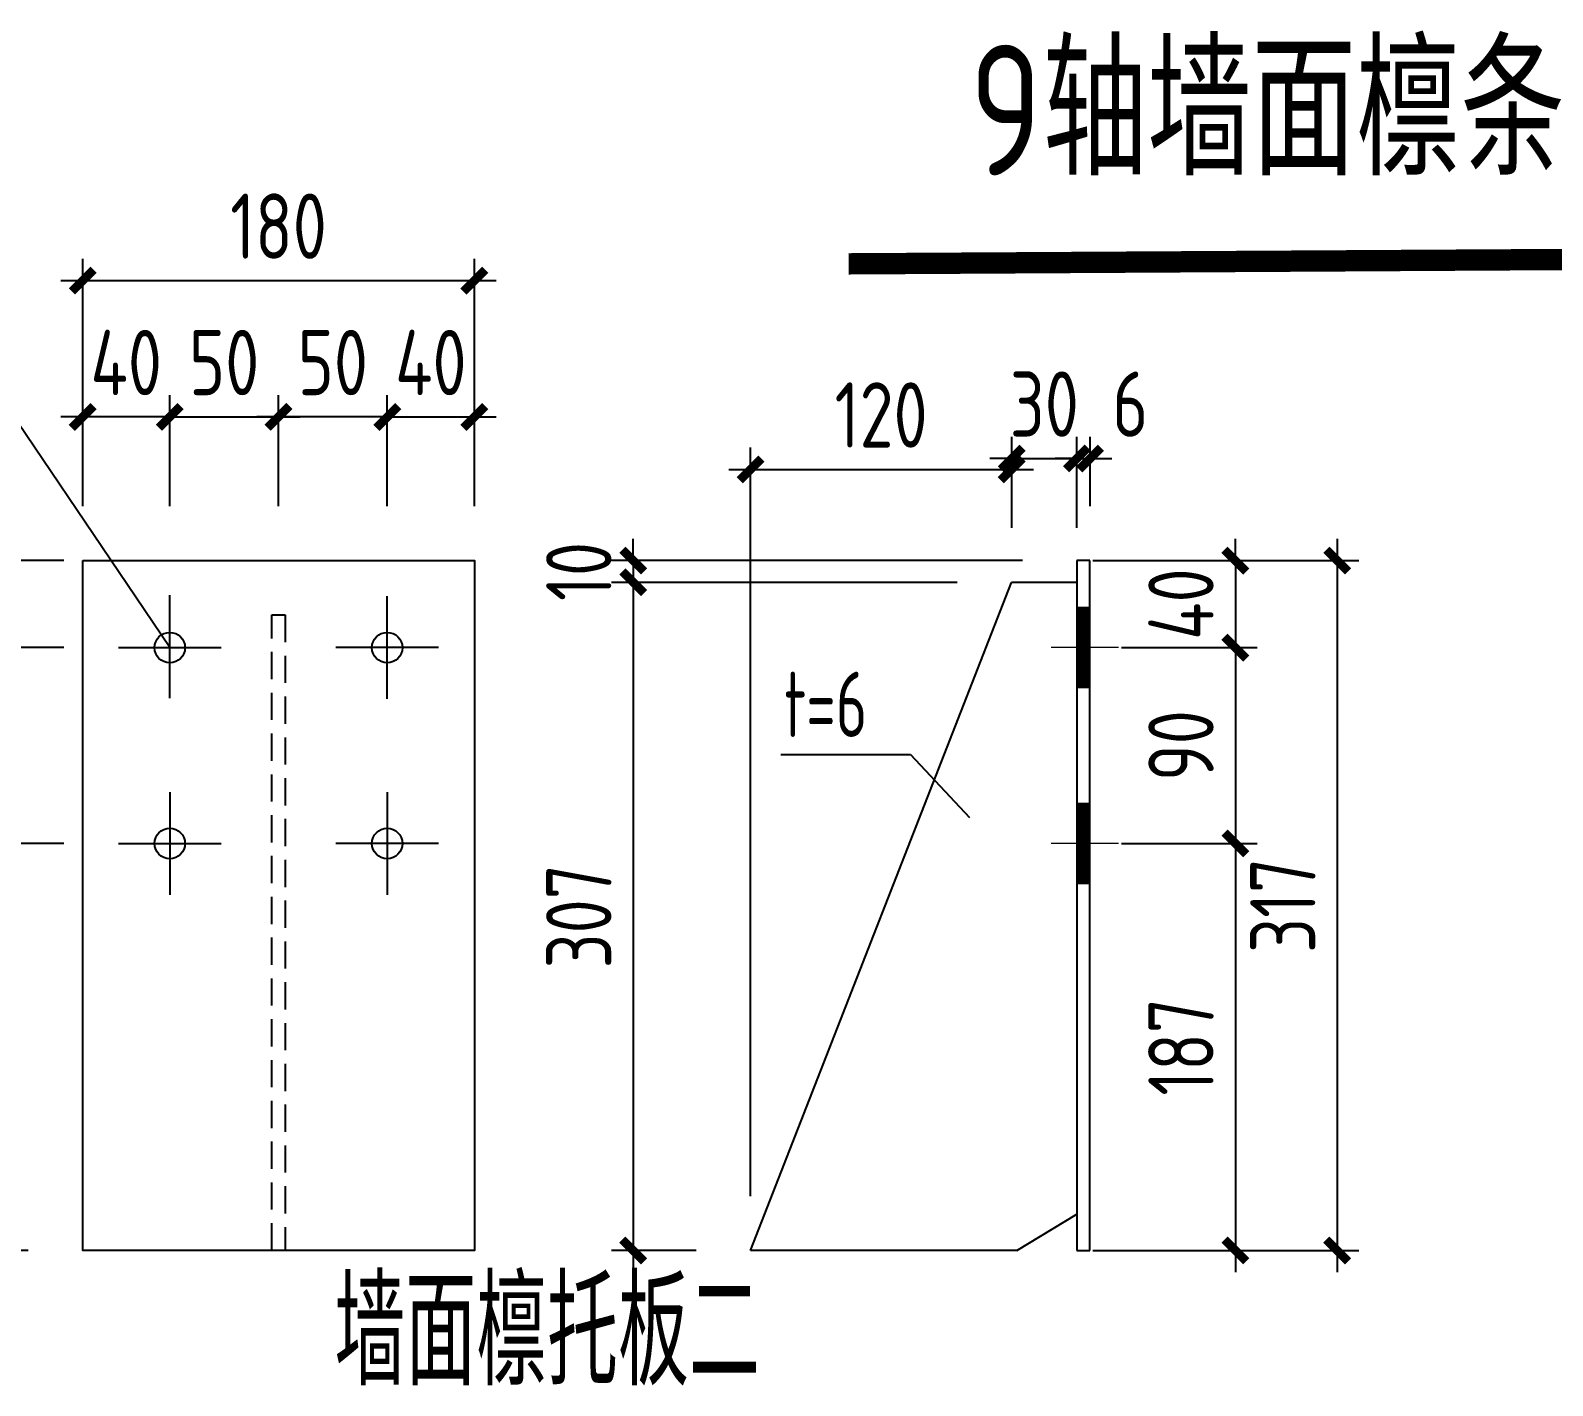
# Model space of a CAD drawing. Extents: x 177291 to 1288761, y 177638 to 322898.
# Drawn here: x 1023234 to 1037225, y 189520 to 201974 of the extents above; entities that cross this region are included whole.
import ezdxf

# ---------------------------------------------------------------- set-up
doc = ezdxf.new("R2010")
doc.units = 0
doc.header["$LTSCALE"] = 1000
doc.linetypes.add('DASHED', pattern=[0.75, 0.5, -0.25])
for name, color, linetype in [('AXIS', 3, 'Continuous'), ('DIM_SYMB', 3, 'Continuous'), ('NUM', 7, 'Continuous'), ('PZ', 202, 'Continuous'), ('板', 243, 'Continuous'), ('框线', 252, 'Continuous')]:
    doc.layers.add(name, color=color, linetype=linetype)
doc.layers.add('螺栓', color=15, linetype='Continuous', lineweight=18)
doc.styles.add('TSSD_Dimension', font='Tssdeng.shx', dxfattribs={"width": 0.8, "bigfont": 'hztxt.shx'})
doc.styles.add('TSSD_Norm', font='tssdeng.shx', dxfattribs={"bigfont": 'hztxt.shx'})
doc.styles.add('标准字体', font='tssdeng.shx', dxfattribs={"width": 0.7, "bigfont": 'tssdchn.shx'})
doc.dimstyles.new('TSSD_20_200', dxfattribs={"dimtxt": 600, "dimasz": 200, "dimexe": 200, "dimexo": 500, "dimgap": 200, "dimtad": 1, "dimdec": 0, "dimlfac": 0.05, "dimzin": 0, "dimdsep": 46, "dimtxsty": 'TSSD_Dimension', "dimblk": 'ARCHTICK', "dimblk1": 'ARCHTICK', "dimblk2": 'ARCHTICK', "dimcen": 0, "dimdle": 200, "dimclrt": 7, "dimadec": 0, "dimazin": 0, "dimtfac": 1, "dimtdec": 0, "dimtix": 1, "dimtmove": 2, "dimatfit": 3, "dimfxl": 1, "dimtolj": 1, "dimtzin": 0, "dimarcsym": 0})

# ---------------------------------------------------------------- blocks, each defined once
blk = doc.blocks.new('_ArchTick')
at = {"color": 0, "linetype": 'ByBlock', "const_width": 0.4}
blk.add_lwpolyline([(-0.5, -0.5), (0.5, 0.5)], dxfattribs=at)
blk = doc.blocks.new('*D745')
at = {"layer": 'AXIS', "color": 0, "linetype": 'ByBlock', "lineweight": -2, "transparency": 16777216}
for p, q in [((1022208, 194702), (1022208, 190562)), ((1023542, 194502), (1022008, 194502)), ((1023214, 190762), (1022008, 190762))]:
    blk.add_line(p, q, dxfattribs=at)
at = {"layer": 'Defpoints', "color": 0, "linetype": 'ByBlock', "transparency": 16777216}
for p in [(1024042, 194502), (1022208, 190762), (1023714, 190762)]:
    blk.add_point(p, dxfattribs=at)
at = {"layer": 'AXIS', "color": 0, "linetype": 'ByBlock', "lineweight": -2, "transparency": 16777216, "xscale": 200, "yscale": 200, "zscale": 200}
for p, rotation in [((1022208, 194502), 90), ((1022208, 190762), 270)]:
    blk.add_blockref('_ArchTick', p, dxfattribs=dict(at, rotation=rotation))
at = {"layer": 'AXIS', "color": 7, "linetype": 'ByBlock', "transparency": 16777216, "insert": (1021708, 192632), "char_height": 600, "attachment_point": 5, "rotation": 90, "style": 'TSSD_Dimension'}
blk.add_mtext('\\A1;187', dxfattribs=at)
blk = doc.blocks.new('*D746')
at = {"layer": 'AXIS', "color": 0, "linetype": 'ByBlock', "lineweight": -2, "transparency": 16777216}
for p, q in [((1022208, 194302), (1022208, 196502)), ((1023542, 196302), (1022008, 196302)), ((1023542, 194502), (1022008, 194502))]:
    blk.add_line(p, q, dxfattribs=at)
at = {"layer": 'Defpoints', "color": 0, "linetype": 'ByBlock', "transparency": 16777216}
for p in [(1022208, 196302), (1024042, 196302), (1024042, 194502)]:
    blk.add_point(p, dxfattribs=at)
at = {"layer": 'AXIS', "color": 0, "linetype": 'ByBlock', "lineweight": -2, "transparency": 16777216, "xscale": 200, "yscale": 200, "zscale": 200}
for p, rotation in [((1022208, 196302), 90), ((1022208, 194502), 270)]:
    blk.add_blockref('_ArchTick', p, dxfattribs=dict(at, rotation=rotation))
at = {"layer": 'AXIS', "color": 7, "linetype": 'ByBlock', "transparency": 16777216, "insert": (1021708, 195402), "char_height": 600, "attachment_point": 5, "rotation": 90, "style": 'TSSD_Dimension'}
blk.add_mtext('\\A1;90', dxfattribs=at)
blk = doc.blocks.new('*D680')
at = {"layer": 'AXIS', "color": 0, "linetype": 'ByBlock', "lineweight": -2, "transparency": 16777216}
for p, q in [((1025514, 197602), (1025514, 198622)), ((1026513, 197602), (1026513, 198622)), ((1025514, 198422), (1025314, 198422)), ((1026513, 198422), (1025514, 198422)), ((1026513, 198422), (1026713, 198422))]:
    blk.add_line(p, q, dxfattribs=at)
at = {"layer": 'Defpoints', "color": 0, "linetype": 'ByBlock', "transparency": 16777216}
for p in [(1025514, 198422), (1025514, 197102), (1026513, 197102)]:
    blk.add_point(p, dxfattribs=at)
at = {"layer": 'AXIS', "color": 0, "linetype": 'ByBlock', "lineweight": -2, "transparency": 16777216, "xscale": 200, "yscale": 200, "zscale": 200}
blk.add_blockref('_ArchTick', (1025514, 198422), dxfattribs=at)
at = {"layer": 'AXIS', "color": 0, "linetype": 'ByBlock', "lineweight": -2, "transparency": 16777216, "xscale": 200, "yscale": 200, "zscale": 200, "rotation": 180}
blk.add_blockref('_ArchTick', (1026513, 198422), dxfattribs=at)
at = {"layer": 'AXIS', "color": 7, "linetype": 'ByBlock', "transparency": 16777216, "insert": (1026013, 198922), "char_height": 600, "attachment_point": 5, "style": 'TSSD_Dimension'}
blk.add_mtext('\\A1;50', dxfattribs=at)
blk = doc.blocks.new('*D681')
at = {"layer": 'AXIS', "color": 0, "linetype": 'ByBlock', "lineweight": -2, "transparency": 16777216}
for p, q in [((1024514, 197602), (1024514, 198622)), ((1025514, 197602), (1025514, 198622)), ((1024514, 198422), (1024314, 198422)), ((1024514, 198422), (1025514, 198422)), ((1025514, 198422), (1025714, 198422))]:
    blk.add_line(p, q, dxfattribs=at)
at = {"layer": 'Defpoints', "color": 0, "linetype": 'ByBlock', "transparency": 16777216}
for p in [(1025514, 198422), (1024514, 197102), (1025514, 197102)]:
    blk.add_point(p, dxfattribs=at)
at = {"layer": 'AXIS', "color": 0, "linetype": 'ByBlock', "lineweight": -2, "transparency": 16777216, "xscale": 200, "yscale": 200, "zscale": 200}
blk.add_blockref('_ArchTick', (1024514, 198422), dxfattribs=at)
at = {"layer": 'AXIS', "color": 0, "linetype": 'ByBlock', "lineweight": -2, "transparency": 16777216, "xscale": 200, "yscale": 200, "zscale": 200, "rotation": 180}
blk.add_blockref('_ArchTick', (1025514, 198422), dxfattribs=at)
at = {"layer": 'AXIS', "color": 7, "linetype": 'ByBlock', "transparency": 16777216, "insert": (1025014, 198922), "char_height": 600, "attachment_point": 5, "style": 'TSSD_Dimension'}
blk.add_mtext('\\A1;50', dxfattribs=at)
blk = doc.blocks.new('*D682')
at = {"layer": 'AXIS', "color": 0, "linetype": 'ByBlock', "lineweight": -2, "transparency": 16777216}
for p, q in [((1023714, 197602), (1023714, 198622)), ((1024514, 197602), (1024514, 198622)), ((1023714, 198422), (1023514, 198422)), ((1024514, 198422), (1023714, 198422)), ((1024514, 198422), (1024714, 198422))]:
    blk.add_line(p, q, dxfattribs=at)
at = {"layer": 'Defpoints', "color": 0, "linetype": 'ByBlock', "transparency": 16777216}
for p in [(1023714, 198422), (1023714, 197102), (1024514, 197102)]:
    blk.add_point(p, dxfattribs=at)
at = {"layer": 'AXIS', "color": 0, "linetype": 'ByBlock', "lineweight": -2, "transparency": 16777216, "xscale": 200, "yscale": 200, "zscale": 200}
blk.add_blockref('_ArchTick', (1023714, 198422), dxfattribs=at)
at = {"layer": 'AXIS', "color": 0, "linetype": 'ByBlock', "lineweight": -2, "transparency": 16777216, "xscale": 200, "yscale": 200, "zscale": 200, "rotation": 180}
blk.add_blockref('_ArchTick', (1024514, 198422), dxfattribs=at)
at = {"layer": 'AXIS', "color": 7, "linetype": 'ByBlock', "transparency": 16777216, "insert": (1024114, 198922), "char_height": 600, "attachment_point": 5, "style": 'TSSD_Dimension'}
blk.add_mtext('\\A1;40', dxfattribs=at)
blk = doc.blocks.new('*D683')
at = {"layer": 'AXIS', "color": 0, "linetype": 'ByBlock', "lineweight": -2, "transparency": 16777216}
for p, q in [((1026514, 197602), (1026514, 198622)), ((1027314, 197602), (1027314, 198622)), ((1026514, 198422), (1026314, 198422)), ((1026514, 198422), (1027314, 198422)), ((1027314, 198422), (1027514, 198422))]:
    blk.add_line(p, q, dxfattribs=at)
at = {"layer": 'Defpoints', "color": 0, "linetype": 'ByBlock', "transparency": 16777216}
for p in [(1027314, 198422), (1026514, 197102), (1027314, 197102)]:
    blk.add_point(p, dxfattribs=at)
at = {"layer": 'AXIS', "color": 0, "linetype": 'ByBlock', "lineweight": -2, "transparency": 16777216, "xscale": 200, "yscale": 200, "zscale": 200}
blk.add_blockref('_ArchTick', (1026514, 198422), dxfattribs=at)
at = {"layer": 'AXIS', "color": 0, "linetype": 'ByBlock', "lineweight": -2, "transparency": 16777216, "xscale": 200, "yscale": 200, "zscale": 200, "rotation": 180}
blk.add_blockref('_ArchTick', (1027314, 198422), dxfattribs=at)
at = {"layer": 'AXIS', "color": 7, "linetype": 'ByBlock', "transparency": 16777216, "insert": (1026914, 198922), "char_height": 600, "attachment_point": 5, "style": 'TSSD_Dimension'}
blk.add_mtext('\\A1;40', dxfattribs=at)
blk = doc.blocks.new('*D684')
at = {"layer": 'AXIS', "color": 0, "linetype": 'ByBlock', "lineweight": -2, "transparency": 16777216}
for p, q in [((1023714, 197602), (1023714, 199875)), ((1027314, 197602), (1027314, 199875)), ((1023514, 199675), (1027514, 199675))]:
    blk.add_line(p, q, dxfattribs=at)
at = {"layer": 'Defpoints', "color": 0, "linetype": 'ByBlock', "transparency": 16777216}
for p in [(1027314, 199675), (1023714, 197102), (1027314, 197102)]:
    blk.add_point(p, dxfattribs=at)
at = {"layer": 'AXIS', "color": 0, "linetype": 'ByBlock', "lineweight": -2, "transparency": 16777216, "xscale": 200, "yscale": 200, "zscale": 200, "rotation": 180}
blk.add_blockref('_ArchTick', (1023714, 199675), dxfattribs=at)
at = {"layer": 'AXIS', "color": 0, "linetype": 'ByBlock', "lineweight": -2, "transparency": 16777216, "xscale": 200, "yscale": 200, "zscale": 200}
blk.add_blockref('_ArchTick', (1027314, 199675), dxfattribs=at)
at = {"layer": 'AXIS', "color": 7, "linetype": 'ByBlock', "transparency": 16777216, "insert": (1025514, 200175), "char_height": 600, "attachment_point": 5, "style": 'TSSD_Dimension'}
blk.add_mtext('\\A1;180', dxfattribs=at)
blk = doc.blocks.new('*D685')
at = {"layer": 'AXIS', "color": 0, "linetype": 'ByBlock', "lineweight": -2, "transparency": 16777216}
for p, q in [((1021025, 197302), (1021025, 190562)), ((1023214, 197102), (1020825, 197102)), ((1023214, 190762), (1020825, 190762))]:
    blk.add_line(p, q, dxfattribs=at)
at = {"layer": 'Defpoints', "color": 0, "linetype": 'ByBlock', "transparency": 16777216}
for p in [(1023714, 197102), (1021025, 190762), (1023714, 190762)]:
    blk.add_point(p, dxfattribs=at)
at = {"layer": 'AXIS', "color": 0, "linetype": 'ByBlock', "lineweight": -2, "transparency": 16777216, "xscale": 200, "yscale": 200, "zscale": 200}
for p, rotation in [((1021025, 197102), 90), ((1021025, 190762), 270)]:
    blk.add_blockref('_ArchTick', p, dxfattribs=dict(at, rotation=rotation))
at = {"layer": 'AXIS', "color": 7, "linetype": 'ByBlock', "transparency": 16777216, "insert": (1020525, 193932), "char_height": 600, "attachment_point": 5, "rotation": 90, "style": 'TSSD_Dimension'}
blk.add_mtext('\\A1;317', dxfattribs=at)
blk = doc.blocks.new('*D747')
at = {"layer": 'AXIS', "color": 0, "linetype": 'ByBlock', "lineweight": -2, "transparency": 16777216}
for p, q in [((1022208, 197102), (1022208, 197302)), ((1023542, 197102), (1022008, 197102)), ((1022208, 196302), (1022208, 197102)), ((1023542, 196302), (1022008, 196302)), ((1022208, 196302), (1022208, 196102))]:
    blk.add_line(p, q, dxfattribs=at)
at = {"layer": 'Defpoints', "color": 0, "linetype": 'ByBlock', "transparency": 16777216}
for p in [(1022208, 197102), (1024042, 197102), (1024042, 196302)]:
    blk.add_point(p, dxfattribs=at)
at = {"layer": 'AXIS', "color": 0, "linetype": 'ByBlock', "lineweight": -2, "transparency": 16777216, "xscale": 200, "yscale": 200, "zscale": 200}
for p, rotation in [((1022208, 197102), 270), ((1022208, 196302), 90)]:
    blk.add_blockref('_ArchTick', p, dxfattribs=dict(at, rotation=rotation))
at = {"layer": 'AXIS', "color": 7, "linetype": 'ByBlock', "transparency": 16777216, "insert": (1021708, 196702), "char_height": 600, "attachment_point": 5, "rotation": 90, "style": 'TSSD_Dimension'}
blk.add_mtext('\\A1;40', dxfattribs=at)
blk = doc.blocks.new('*D686')
at = {"layer": 'AXIS', "color": 0, "linetype": 'ByBlock', "lineweight": -2, "transparency": 16777216}
for p, q in [((1035245, 197302), (1035245, 190562)), ((1032999, 197102), (1035445, 197102)), ((1032999, 190762), (1035445, 190762))]:
    blk.add_line(p, q, dxfattribs=at)
at = {"layer": 'Defpoints', "color": 0, "linetype": 'ByBlock', "transparency": 16777216}
for p in [(1032499, 197102), (1032499, 190762), (1035245, 190762)]:
    blk.add_point(p, dxfattribs=at)
at = {"layer": 'AXIS', "color": 0, "linetype": 'ByBlock', "lineweight": -2, "transparency": 16777216, "xscale": 200, "yscale": 200, "zscale": 200}
for p, rotation in [((1035245, 197102), 90), ((1035245, 190762), 270)]:
    blk.add_blockref('_ArchTick', p, dxfattribs=dict(at, rotation=rotation))
at = {"layer": 'AXIS', "color": 7, "linetype": 'ByBlock', "transparency": 16777216, "insert": (1034745, 193932), "char_height": 600, "attachment_point": 5, "rotation": 90, "style": 'TSSD_Dimension'}
blk.add_mtext('\\A1;317', dxfattribs=at)
blk = doc.blocks.new('*D687')
at = {"layer": 'AXIS', "color": 0, "linetype": 'ByBlock', "lineweight": -2, "transparency": 16777216}
for p, q in [((1032253, 197402), (1032253, 198240)), ((1032853, 197402), (1032853, 198240)), ((1032253, 198040), (1032053, 198040)), ((1032253, 198040), (1032853, 198040)), ((1032853, 198040), (1033053, 198040))]:
    blk.add_line(p, q, dxfattribs=at)
at = {"layer": 'Defpoints', "color": 0, "linetype": 'ByBlock', "transparency": 16777216}
for p in [(1032853, 198040), (1032253, 196902), (1032853, 196902)]:
    blk.add_point(p, dxfattribs=at)
at = {"layer": 'AXIS', "color": 0, "linetype": 'ByBlock', "lineweight": -2, "transparency": 16777216, "xscale": 200, "yscale": 200, "zscale": 200}
blk.add_blockref('_ArchTick', (1032253, 198040), dxfattribs=at)
at = {"layer": 'AXIS', "color": 0, "linetype": 'ByBlock', "lineweight": -2, "transparency": 16777216, "xscale": 200, "yscale": 200, "zscale": 200, "rotation": 180}
blk.add_blockref('_ArchTick', (1032853, 198040), dxfattribs=at)
at = {"layer": 'AXIS', "color": 7, "linetype": 'ByBlock', "transparency": 16777216, "insert": (1032553, 198540), "char_height": 600, "attachment_point": 5, "style": 'TSSD_Dimension'}
blk.add_mtext('\\A1;30', dxfattribs=at)
blk = doc.blocks.new('*D688')
at = {"layer": 'AXIS', "color": 0, "linetype": 'ByBlock', "lineweight": -2, "transparency": 16777216}
for p, q in [((1034309, 194702), (1034309, 190562)), ((1033261, 194502), (1034509, 194502)), ((1032999, 190762), (1034509, 190762))]:
    blk.add_line(p, q, dxfattribs=at)
at = {"layer": 'Defpoints', "color": 0, "linetype": 'ByBlock', "transparency": 16777216}
for p in [(1032761, 194502), (1032499, 190762), (1034309, 190762)]:
    blk.add_point(p, dxfattribs=at)
at = {"layer": 'AXIS', "color": 0, "linetype": 'ByBlock', "lineweight": -2, "transparency": 16777216, "xscale": 200, "yscale": 200, "zscale": 200}
for p, rotation in [((1034309, 194502), 90), ((1034309, 190762), 270)]:
    blk.add_blockref('_ArchTick', p, dxfattribs=dict(at, rotation=rotation))
at = {"layer": 'AXIS', "color": 7, "linetype": 'ByBlock', "transparency": 16777216, "insert": (1033809, 192632), "char_height": 600, "attachment_point": 5, "rotation": 90, "style": 'TSSD_Dimension'}
blk.add_mtext('\\A1;187', dxfattribs=at)
blk = doc.blocks.new('*D689')
at = {"layer": 'AXIS', "color": 0, "linetype": 'ByBlock', "lineweight": -2, "transparency": 16777216}
for p, q in [((1034309, 196502), (1034309, 194302)), ((1033261, 196302), (1034509, 196302)), ((1033261, 194502), (1034509, 194502))]:
    blk.add_line(p, q, dxfattribs=at)
at = {"layer": 'Defpoints', "color": 0, "linetype": 'ByBlock', "transparency": 16777216}
for p in [(1032761, 196302), (1032761, 194502), (1034309, 194502)]:
    blk.add_point(p, dxfattribs=at)
at = {"layer": 'AXIS', "color": 0, "linetype": 'ByBlock', "lineweight": -2, "transparency": 16777216, "xscale": 200, "yscale": 200, "zscale": 200}
for p, rotation in [((1034309, 196302), 90), ((1034309, 194502), 270)]:
    blk.add_blockref('_ArchTick', p, dxfattribs=dict(at, rotation=rotation))
at = {"layer": 'AXIS', "color": 7, "linetype": 'ByBlock', "transparency": 16777216, "insert": (1033809, 195402), "char_height": 600, "attachment_point": 5, "rotation": 90, "style": 'TSSD_Dimension'}
blk.add_mtext('\\A1;90', dxfattribs=at)
blk = doc.blocks.new('*D690')
at = {"layer": 'AXIS', "color": 0, "linetype": 'ByBlock', "lineweight": -2, "transparency": 16777216}
for p, q in [((1034309, 197102), (1034309, 197302)), ((1032999, 197102), (1034509, 197102)), ((1034309, 197102), (1034309, 196302)), ((1033261, 196302), (1034509, 196302)), ((1034309, 196302), (1034309, 196102))]:
    blk.add_line(p, q, dxfattribs=at)
at = {"layer": 'Defpoints', "color": 0, "linetype": 'ByBlock', "transparency": 16777216}
for p in [(1032499, 197102), (1032761, 196302), (1034309, 196302)]:
    blk.add_point(p, dxfattribs=at)
at = {"layer": 'AXIS', "color": 0, "linetype": 'ByBlock', "lineweight": -2, "transparency": 16777216, "xscale": 200, "yscale": 200, "zscale": 200}
for p, rotation in [((1034309, 197102), 270), ((1034309, 196302), 90)]:
    blk.add_blockref('_ArchTick', p, dxfattribs=dict(at, rotation=rotation))
at = {"layer": 'AXIS', "color": 7, "linetype": 'ByBlock', "transparency": 16777216, "insert": (1033809, 196702), "char_height": 600, "attachment_point": 5, "rotation": 90, "style": 'TSSD_Dimension'}
blk.add_mtext('\\A1;40', dxfattribs=at)
blk = doc.blocks.new('*D691')
at = {"layer": 'AXIS', "color": 0, "linetype": 'ByBlock', "lineweight": -2, "transparency": 16777216}
for p, q in [((1028774, 197102), (1028774, 190562)), ((1031753, 196902), (1028574, 196902)), ((1029353, 190762), (1028574, 190762))]:
    blk.add_line(p, q, dxfattribs=at)
at = {"layer": 'Defpoints', "color": 0, "linetype": 'ByBlock', "transparency": 16777216}
for p in [(1032253, 196902), (1028774, 190762), (1029853, 190762)]:
    blk.add_point(p, dxfattribs=at)
at = {"layer": 'AXIS', "color": 0, "linetype": 'ByBlock', "lineweight": -2, "transparency": 16777216, "xscale": 200, "yscale": 200, "zscale": 200}
for p, rotation in [((1028774, 196902), 90), ((1028774, 190762), 270)]:
    blk.add_blockref('_ArchTick', p, dxfattribs=dict(at, rotation=rotation))
at = {"layer": 'AXIS', "color": 7, "linetype": 'ByBlock', "transparency": 16777216, "insert": (1028274, 193832), "char_height": 600, "attachment_point": 5, "rotation": 90, "style": 'TSSD_Dimension'}
blk.add_mtext('\\A1;307', dxfattribs=at)
blk = doc.blocks.new('*D692')
at = {"layer": 'AXIS', "color": 0, "linetype": 'ByBlock', "lineweight": -2, "transparency": 16777216}
for p, q in [((1028774, 197102), (1028774, 197302)), ((1032353, 197102), (1028574, 197102)), ((1028774, 197102), (1028774, 196902)), ((1031753, 196902), (1028574, 196902)), ((1028774, 196902), (1028774, 196702))]:
    blk.add_line(p, q, dxfattribs=at)
at = {"layer": 'Defpoints', "color": 0, "linetype": 'ByBlock', "transparency": 16777216}
for p in [(1032853, 197102), (1028774, 196902), (1032253, 196902)]:
    blk.add_point(p, dxfattribs=at)
at = {"layer": 'AXIS', "color": 0, "linetype": 'ByBlock', "lineweight": -2, "transparency": 16777216, "xscale": 200, "yscale": 200, "zscale": 200}
for p, rotation in [((1028774, 197102), 270), ((1028774, 196902), 90)]:
    blk.add_blockref('_ArchTick', p, dxfattribs=dict(at, rotation=rotation))
at = {"layer": 'AXIS', "color": 7, "linetype": 'ByBlock', "transparency": 16777216, "insert": (1028274, 197002), "char_height": 600, "attachment_point": 5, "rotation": 90, "style": 'TSSD_Dimension'}
blk.add_mtext('\\A1;10', dxfattribs=at)
blk = doc.blocks.new('*D693')
at = {"layer": 'AXIS', "color": 0, "linetype": 'ByBlock', "lineweight": -2, "transparency": 16777216}
for p, q in [((1032853, 197602), (1032853, 198240)), ((1032973, 197602), (1032973, 198240)), ((1032853, 198040), (1032653, 198040)), ((1032853, 198040), (1032973, 198040)), ((1032973, 198040), (1033173, 198040))]:
    blk.add_line(p, q, dxfattribs=at)
at = {"layer": 'Defpoints', "color": 0, "linetype": 'ByBlock', "transparency": 16777216}
for p in [(1032973, 198040), (1032853, 197102), (1032973, 197102)]:
    blk.add_point(p, dxfattribs=at)
at = {"layer": 'AXIS', "color": 0, "linetype": 'ByBlock', "lineweight": -2, "transparency": 16777216, "xscale": 200, "yscale": 200, "zscale": 200}
blk.add_blockref('_ArchTick', (1032853, 198040), dxfattribs=at)
at = {"layer": 'AXIS', "color": 0, "linetype": 'ByBlock', "lineweight": -2, "transparency": 16777216, "xscale": 200, "yscale": 200, "zscale": 200, "rotation": 180}
blk.add_blockref('_ArchTick', (1032973, 198040), dxfattribs=at)
at = {"layer": 'AXIS', "color": 7, "linetype": 'ByBlock', "transparency": 16777216, "insert": (1033343, 198540), "char_height": 600, "attachment_point": 5, "style": 'TSSD_Dimension'}
blk.add_mtext('\\A1;6', dxfattribs=at)
blk = doc.blocks.new('*D694')
at = {"layer": 'AXIS', "color": 0, "linetype": 'ByBlock', "lineweight": -2, "transparency": 16777216}
for p, q in [((1029853, 191262), (1029853, 198140)), ((1032253, 197402), (1032253, 198140)), ((1029653, 197940), (1032453, 197940))]:
    blk.add_line(p, q, dxfattribs=at)
at = {"layer": 'Defpoints', "color": 0, "linetype": 'ByBlock', "transparency": 16777216}
for p in [(1032253, 197940), (1032253, 196902), (1029853, 190762)]:
    blk.add_point(p, dxfattribs=at)
at = {"layer": 'AXIS', "color": 0, "linetype": 'ByBlock', "lineweight": -2, "transparency": 16777216, "xscale": 200, "yscale": 200, "zscale": 200, "rotation": 180}
blk.add_blockref('_ArchTick', (1029853, 197940), dxfattribs=at)
at = {"layer": 'AXIS', "color": 0, "linetype": 'ByBlock', "lineweight": -2, "transparency": 16777216, "xscale": 200, "yscale": 200, "zscale": 200}
blk.add_blockref('_ArchTick', (1032253, 197940), dxfattribs=at)
at = {"layer": 'AXIS', "color": 7, "linetype": 'ByBlock', "transparency": 16777216, "insert": (1031053, 198440), "char_height": 600, "attachment_point": 5, "style": 'TSSD_Dimension'}
blk.add_mtext('\\A1;120', dxfattribs=at)

msp = doc.modelspace()

# ---------------------------------------------------------------- linework, layer by layer
at = {"layer": 'AXIS', "linetype": 'ByBlock'}
for p, q in [((1024514.25, 196302.13), (1022957.02, 198608.2)), ((1030130.81, 195318.37), (1031322.63, 195318.37)), ((1031322.63, 195318.37), (1031864.22, 194742.08))]:
    msp.add_line(p, q, dxfattribs=at)
at = {"layer": 'DIM_SYMB', "const_width": 196}
msp.add_lwpolyline([(1030753.58, 199829.01), (1040700.16, 199889.32)], dxfattribs=at)
at = {"layer": 'PZ'}
for p, q in [((1032972.7, 197102.06), (1032852.7, 197102.06)), ((1032852.7, 197102.06), (1032852.7, 190762.06)), ((1032972.7, 190762.06), (1032972.7, 197102.06)), ((1029852.7, 190762.06), (1032252.7, 196902.06)), ((1032852.7, 196902.06), (1032252.7, 196902.06)), ((1032298.86, 190762.06), (1032852.7, 191096.22)), ((1032298.86, 190762.06), (1029852.7, 190762.06)), ((1032852.7, 190762.06), (1032972.7, 190762.06))]:
    msp.add_line(p, q, dxfattribs=at)
for centre in [(1024514.25, 196302.13), (1026512.77, 196302.06), (1024514.25, 194502.13), (1026512.77, 194502.06)]:
    msp.add_circle(centre, 140, dxfattribs=at)
at = {"layer": '板', "linetype": 'DASHED', "ltscale": 0.5}
for p, q in [((1025453.88, 190762.06), (1025453.88, 196602.06)), ((1025453.88, 196602.06), (1025573.88, 196602.06)), ((1025573.88, 196602.06), (1025573.88, 190762.06)), ((1025573.88, 190762.06), (1025453.88, 190762.06))]:
    msp.add_line(p, q, dxfattribs=at)
at = {"layer": '板', "ltscale": 0.5, "elevation": 0}
msp.add_lwpolyline([(1023713.88, 197102.06), (1027313.88, 197102.06), (1027313.88, 190762.06), (1023713.88, 190762.06)], close=True, dxfattribs=at)
at = {"layer": '框线'}
for p, q in [((1024514.25, 195838.59), (1024514.25, 196782.86)), ((1026512.77, 195829.92), (1026512.77, 196774.19)), ((1024042.11, 196302.13), (1024986.38, 196302.13)), ((1026984.9, 196302.06), (1026040.63, 196302.06)), ((1024514.25, 194974.26), (1024514.25, 194029.99)), ((1026512.77, 194974.19), (1026512.77, 194029.92)), ((1024042.11, 194502.13), (1024986.38, 194502.13)), ((1026984.9, 194502.06), (1026040.63, 194502.06))]:
    msp.add_line(p, q, dxfattribs=at)
at = {"layer": '螺栓'}
for p, q in [((1033234.88, 196302.06), (1032615.28, 196302.06)), ((1033234.88, 194502.06), (1032615.28, 194502.06))]:
    msp.add_line(p, q, dxfattribs=at)
at = {"layer": '螺栓', "const_width": 750, "elevation": 0}
for points in [[(1032852.7, 196302.06), (1032972.7, 196302.06)], [(1032852.7, 194502.06), (1032972.7, 194502.06)]]:
    msp.add_lwpolyline(points, dxfattribs=at)

# ---------------------------------------------------------------- texts
at = {"style": '标准字体', "width": 0.7}
msp.add_text('墙面檩托板二', height=980, dxfattribs=at).set_placement((1026027.97, 189522.68))
at = {"layer": 'AXIS', "linetype": 'ByBlock', "style": '标准字体', "width": 0.7}
msp.add_text('t=6', height=600, dxfattribs=at).set_placement((1030160.2, 195481.05))
at = {"layer": 'NUM', "linetype": 'ByBlock', "style": 'TSSD_Norm', "width": 0.8}
msp.add_text('9轴墙面檩条布置图 ', height=1200, dxfattribs=at).set_placement((1031863.69, 200642.01))

# ---------------------------------------------------------------- dimensions: what is measured, and where the dimension line sits
at = {"layer": 'AXIS', "linetype": 'ByBlock'}
for base, p1, p2, picture, middle in [((1027313.88, 199675.3), (1023713.88, 197102.06), (1027313.88, 197102.06), '*D684', (1025513.88, 200175.3)), ((1027313.88, 198422.22), (1026513.52, 197102.06), (1027313.88, 197102.06), '*D683', (1026913.7, 198922.22)), ((1032252.7, 197940.06), (1029852.7, 190762.06), (1032252.7, 196902.06), '*D694', (1031052.7, 198440.06)), ((1032852.7, 198040.06), (1032252.7, 196902.06), (1032852.7, 196902.06), '*D687', (1032552.7, 198540.06))]:
    dim = msp.add_linear_dim(base=base, p1=p1, p2=p2, dimstyle='TSSD_20_200', dxfattribs=at)
    dim.commit()
    dim.dimension.update_dxf_attribs({"geometry": picture, "text_midpoint": middle})
for base, p1, p2, angle, picture, middle in [((1023713.88, 198422.22), (1024514.25, 197102.06), (1023713.88, 197102.06), 180, '*D682', (1024114.06, 198922.22)), ((1025513.88, 198422.22), (1024514.25, 197102.06), (1025513.88, 197102.06), 180, '*D681', (1025014.06, 198922.22)), ((1025513.88, 198422.22), (1026512.77, 197101.99), (1025513.88, 197101.99), 180, '*D680', (1026013.32, 198922.22)), ((1028773.81, 196902.06), (1032852.7, 197102.06), (1032252.7, 196902.06), 90, '*D692', (1028273.81, 197002.06)), ((1021024.96, 190762.06), (1023713.88, 197102.06), (1023713.88, 190762.06), 90, '*D685', (1020524.96, 193932.06)), ((1022208.15, 197102.06), (1024042.11, 196302.13), (1024042.11, 197102.06), 90, '*D747', (1021708.15, 196702.09)), ((1035245.45, 190762.06), (1032498.86, 197102.06), (1032498.86, 190762.06), 90, '*D686', (1034745.45, 193932.06)), ((1034308.6, 196302.06), (1032498.86, 197102.06), (1032761.04, 196302.06), 90, '*D690', (1033808.6, 196702.06)), ((1028773.81, 190762.06), (1032252.7, 196902.06), (1029852.7, 190762.06), 90, '*D691', (1028273.81, 193832.06)), ((1022208.15, 196302.13), (1024042.11, 194502.13), (1024042.11, 196302.13), 270, '*D746', (1021708.15, 195402.13)), ((1034308.6, 194502.06), (1032761.04, 196302.06), (1032761.04, 194502.06), 90, '*D689', (1033808.6, 195402.06)), ((1022208.15, 190762.06), (1024042.11, 194502.13), (1023713.88, 190762.06), 270, '*D745', (1021708.15, 192632.09)), ((1034308.6, 190762.06), (1032761.04, 194502.06), (1032498.86, 190762.06), 90, '*D688', (1033808.6, 192632.06))]:
    dim = msp.add_linear_dim(base=base, p1=p1, p2=p2, angle=angle, dimstyle='TSSD_20_200', dxfattribs=at)
    dim.commit()
    dim.dimension.update_dxf_attribs({"geometry": picture, "text_midpoint": middle})
dim = msp.add_linear_dim(base=(1032972.7, 198040.06), p1=(1032852.7, 197102.06), p2=(1032972.7, 197102.06), dimstyle='TSSD_20_200', dxfattribs=at)
dim.commit()
dim.dimension.update_dxf_attribs({"geometry": '*D693', "text_midpoint": (1033342.7, 198540.06), "dimtype": 160})

doc.saveas('drawing.dxf')
